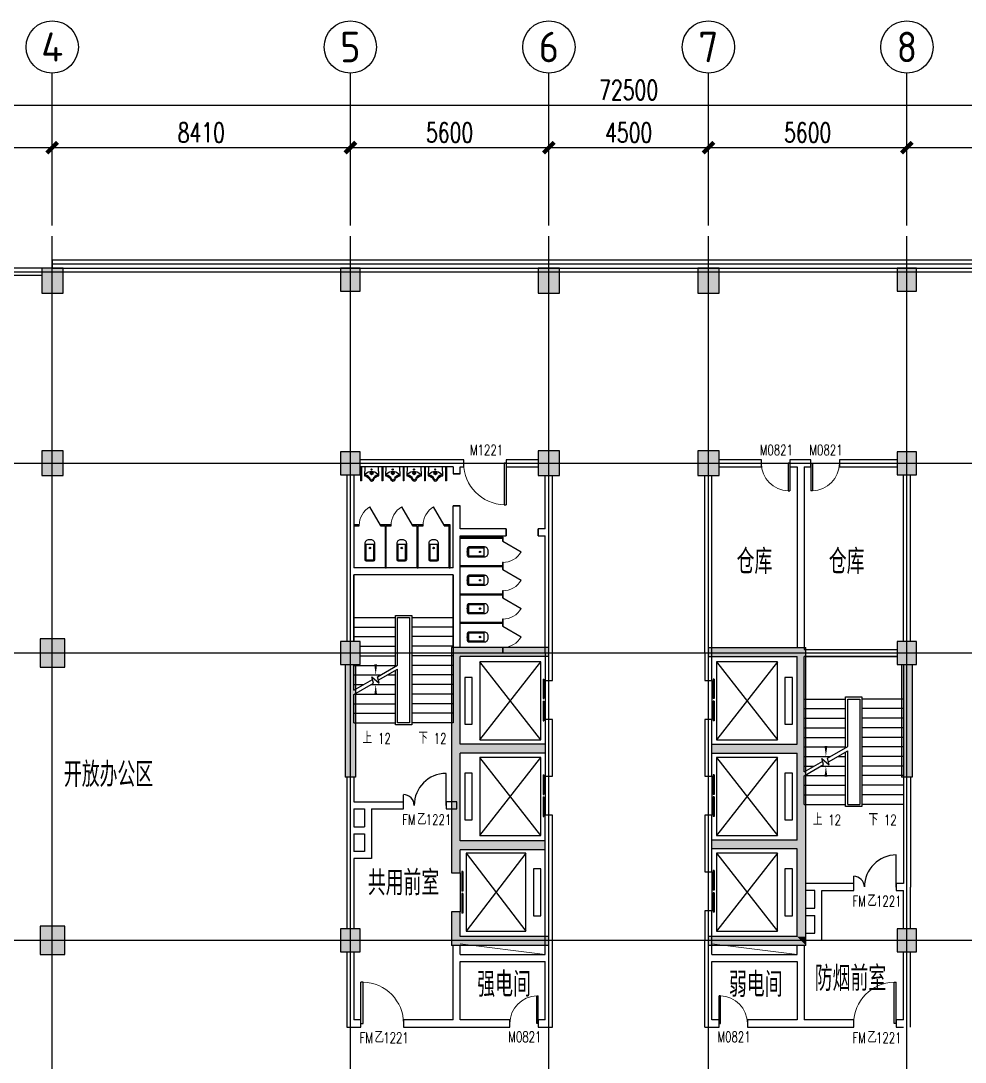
# Model space of a CAD drawing. Extents: x -1 to 1050000, y -900000 to 0.
# Drawn here: x 461795 to 488434, y -304903 to -275537 of the extents above; entities that cross this region are included whole.
import ezdxf
from ezdxf.enums import TextEntityAlignment as Align

# ---------------------------------------------------------------- set-up
doc = ezdxf.new("R2010")
doc.units = 0
doc.header["$LTSCALE"] = 1000
doc.header["$MEASUREMENT"] = 0
doc.linetypes.add('DASH', pattern=[0.35, 0.25, -0.1])
for name, color, linetype in [('AXIS', 3, 'Continuous'), ('AXIS_TEXT', 7, 'Continuous'), ('COLUMN', 9, 'Continuous'), ('CURTWALL', 4, 'Continuous'), ('DIM_SYMB', 3, 'Continuous'), ('DOOR_FIRE', 4, 'Continuous'), ('DOOR_FIRE_TEXT', 7, 'Continuous'), ('EVTR', 2, 'Continuous'), ('LATRINE', 6, 'Continuous'), ('LVTRY', 6, 'Continuous'), ('PUB_HATCH', 8, 'Continuous'), ('PUB_TEXT', 7, 'Continuous'), ('STAIR', 2, 'Continuous'), ('Text', 7, 'Continuous'), ('WALL', 9, 'Continuous'), ('WINDOW', 4, 'Continuous'), ('WINDOW_TEXT', 7, 'Continuous')]:
    doc.layers.add(name, color=color, linetype=linetype)
doc.layers.add('DOTE', color=1, linetype='Continuous', plot=False)
doc.layers.add('hole', color=60, linetype='Continuous', lineweight=9)
doc.styles.add('_TCH_AXIS', font='tssdeng.shx', dxfattribs={"bigfont": 'GBCBIG.shx'})
doc.styles.add('_TCH_DIM', font='SIMPLEX', dxfattribs={"bigfont": 'GBCBIG'})
doc.styles.add('_TCH_DIM_T3', font='SIMPLEX', dxfattribs={"width": 0.705882, "bigfont": 'GBCBIG'})
doc.styles.add('_TCH_WINDOW', font='SIMPLEX', dxfattribs={"bigfont": 'GBCBIG'})
doc.styles.add('COMPLEX', font='COMPLEX')
doc.styles.get("Standard").update_dxf_attribs({"font": 'gbenor.shx', "bigfont": 'gbcbig.shx'})
doc.dimstyles.new('_TCH_ARCH&&100', dxfattribs={"dimtxt": 297.5, "dimasz": 100, "dimexe": 250, "dimexo": 300, "dimgap": 126.25, "dimtad": 1, "dimdec": 0, "dimzin": 0, "dimdsep": 46, "dimtxsty": '_TCH_DIM_T3', "dimblk": 'ARCHTICK', "dimcen": 0.09, "dimclrt": 7, "dimazin": 2, "dimtfac": 1, "dimtdec": 0, "dimtix": 1, "dimtmove": 2, "dimatfit": 3, "dimfxl": 1, "dimtolj": 1, "dimtzin": 0, "dimarcsym": 0})

# ---------------------------------------------------------------- blocks, each defined once
blk = doc.blocks.new('_AXISO')
blk.add_circle((0, 0), 0.5)
at = {"layer": 'AXIS_TEXT', "style": 'COMPLEX', "width": 1.041667}
blk.add_attdef('A', text='', height=0.56, dxfattribs=at).set_placement((-0.25, -0.28), (0.25, -0.28), align=Align.FIT)
blk = doc.blocks.new('_ArchTick')
at = {"color": 0, "linetype": 'ByBlock', "const_width": 0.4}
blk.add_lwpolyline([(-0.5, -0.5), (0.5, 0.5)], dxfattribs=at)
blk = doc.blocks.new('*D389')
at = {"layer": 'AXIS', "color": 0, "lineweight": -2, "transparency": 16777216}
for p, q in [((454291, -281313), (454291, -278863)), ((462680, -281313), (462680, -278863)), ((454291, -279113), (462680, -279113))]:
    blk.add_line(p, q, dxfattribs=at)
at = {"layer": 'Defpoints', "color": 0, "transparency": 16777216}
for p in [(462680, -279113), (454291, -281613), (462680, -281613)]:
    blk.add_point(p, dxfattribs=at)
at = {"layer": 'AXIS', "color": 0, "lineweight": -2, "transparency": 16777216, "xscale": 300, "yscale": 300, "zscale": 300, "rotation": 180}
blk.add_blockref('_ArchTick', (454291, -279113), dxfattribs=at)
at = {"layer": 'AXIS', "color": 0, "lineweight": -2, "transparency": 16777216, "xscale": 300, "yscale": 300, "zscale": 300}
blk.add_blockref('_ArchTick', (462680, -279113), dxfattribs=at)
at = {"layer": 'AXIS', "color": 7, "transparency": 16777216, "insert": (458486, -278688), "char_height": 550, "attachment_point": 5, "style": '_TCH_DIM_T3'}
blk.add_mtext('\\A1;8390', dxfattribs=at)
blk = doc.blocks.new('*D390')
at = {"layer": 'AXIS', "color": 0, "lineweight": -2, "transparency": 16777216}
for p, q in [((462680, -281313), (462680, -278863)), ((471091, -281313), (471091, -278863)), ((462680, -279113), (471091, -279113))]:
    blk.add_line(p, q, dxfattribs=at)
at = {"layer": 'Defpoints', "color": 0, "transparency": 16777216}
for p in [(471091, -279113), (462680, -281613), (471091, -281613)]:
    blk.add_point(p, dxfattribs=at)
at = {"layer": 'AXIS', "color": 0, "lineweight": -2, "transparency": 16777216, "xscale": 300, "yscale": 300, "zscale": 300, "rotation": 180}
blk.add_blockref('_ArchTick', (462680, -279113), dxfattribs=at)
at = {"layer": 'AXIS', "color": 0, "lineweight": -2, "transparency": 16777216, "xscale": 300, "yscale": 300, "zscale": 300}
blk.add_blockref('_ArchTick', (471091, -279113), dxfattribs=at)
at = {"layer": 'AXIS', "color": 7, "transparency": 16777216, "insert": (466886, -278688), "char_height": 550, "attachment_point": 5, "style": '_TCH_DIM_T3'}
blk.add_mtext('\\A1;8410', dxfattribs=at)
blk = doc.blocks.new('*D391')
at = {"layer": 'AXIS', "color": 0, "lineweight": -2, "transparency": 16777216}
for p, q in [((471091, -281313), (471091, -278863)), ((476691, -281313), (476691, -278863)), ((471091, -279113), (476691, -279113))]:
    blk.add_line(p, q, dxfattribs=at)
at = {"layer": 'Defpoints', "color": 0, "transparency": 16777216}
for p in [(476691, -279113), (471091, -281613), (476691, -281613)]:
    blk.add_point(p, dxfattribs=at)
at = {"layer": 'AXIS', "color": 0, "lineweight": -2, "transparency": 16777216, "xscale": 300, "yscale": 300, "zscale": 300, "rotation": 180}
blk.add_blockref('_ArchTick', (471091, -279113), dxfattribs=at)
at = {"layer": 'AXIS', "color": 0, "lineweight": -2, "transparency": 16777216, "xscale": 300, "yscale": 300, "zscale": 300}
blk.add_blockref('_ArchTick', (476691, -279113), dxfattribs=at)
at = {"layer": 'AXIS', "color": 7, "transparency": 16777216, "insert": (473891, -278688), "char_height": 550, "attachment_point": 5, "style": '_TCH_DIM_T3'}
blk.add_mtext('\\A1;5600', dxfattribs=at)
blk = doc.blocks.new('*D392')
at = {"layer": 'AXIS', "color": 0, "lineweight": -2, "transparency": 16777216}
for p, q in [((476691, -281313), (476691, -278863)), ((481191, -281313), (481191, -278863)), ((476691, -279113), (481191, -279113))]:
    blk.add_line(p, q, dxfattribs=at)
at = {"layer": 'Defpoints', "color": 0, "transparency": 16777216}
for p in [(481191, -279113), (476691, -281613), (481191, -281613)]:
    blk.add_point(p, dxfattribs=at)
at = {"layer": 'AXIS', "color": 0, "lineweight": -2, "transparency": 16777216, "xscale": 300, "yscale": 300, "zscale": 300, "rotation": 180}
blk.add_blockref('_ArchTick', (476691, -279113), dxfattribs=at)
at = {"layer": 'AXIS', "color": 0, "lineweight": -2, "transparency": 16777216, "xscale": 300, "yscale": 300, "zscale": 300}
blk.add_blockref('_ArchTick', (481191, -279113), dxfattribs=at)
at = {"layer": 'AXIS', "color": 7, "transparency": 16777216, "insert": (478941, -278688), "char_height": 550, "attachment_point": 5, "style": '_TCH_DIM_T3'}
blk.add_mtext('\\A1;4500', dxfattribs=at)
blk = doc.blocks.new('*D393')
at = {"layer": 'AXIS', "color": 0, "lineweight": -2, "transparency": 16777216}
for p, q in [((481191, -281313), (481191, -278863)), ((486791, -281313), (486791, -278863)), ((481191, -279113), (486791, -279113))]:
    blk.add_line(p, q, dxfattribs=at)
at = {"layer": 'Defpoints', "color": 0, "transparency": 16777216}
for p in [(486791, -279113), (481191, -281613), (486791, -281613)]:
    blk.add_point(p, dxfattribs=at)
at = {"layer": 'AXIS', "color": 0, "lineweight": -2, "transparency": 16777216, "xscale": 300, "yscale": 300, "zscale": 300, "rotation": 180}
blk.add_blockref('_ArchTick', (481191, -279113), dxfattribs=at)
at = {"layer": 'AXIS', "color": 0, "lineweight": -2, "transparency": 16777216, "xscale": 300, "yscale": 300, "zscale": 300}
blk.add_blockref('_ArchTick', (486791, -279113), dxfattribs=at)
at = {"layer": 'AXIS', "color": 7, "transparency": 16777216, "insert": (483991, -278688), "char_height": 550, "attachment_point": 5, "style": '_TCH_DIM_T3'}
blk.add_mtext('\\A1;5600', dxfattribs=at)
blk = doc.blocks.new('*D394')
at = {"layer": 'AXIS', "color": 0, "lineweight": -2, "transparency": 16777216}
for p, q in [((486791, -281313), (486791, -278863)), ((495191, -281313), (495191, -278863)), ((486791, -279113), (495191, -279113))]:
    blk.add_line(p, q, dxfattribs=at)
at = {"layer": 'Defpoints', "color": 0, "transparency": 16777216}
for p in [(495191, -279113), (486791, -281613), (495191, -281613)]:
    blk.add_point(p, dxfattribs=at)
at = {"layer": 'AXIS', "color": 0, "lineweight": -2, "transparency": 16777216, "xscale": 300, "yscale": 300, "zscale": 300, "rotation": 180}
blk.add_blockref('_ArchTick', (486791, -279113), dxfattribs=at)
at = {"layer": 'AXIS', "color": 0, "lineweight": -2, "transparency": 16777216, "xscale": 300, "yscale": 300, "zscale": 300}
blk.add_blockref('_ArchTick', (495191, -279113), dxfattribs=at)
at = {"layer": 'AXIS', "color": 7, "transparency": 16777216, "insert": (490991, -278688), "char_height": 550, "attachment_point": 5, "style": '_TCH_DIM_T3'}
blk.add_mtext('\\A1;8400', dxfattribs=at)
blk = doc.blocks.new('*D398')
at = {"layer": 'AXIS', "color": 0, "lineweight": -2, "transparency": 16777216}
for p, q in [((442691, -280913), (442691, -277663)), ((515191, -280913), (515191, -277663)), ((442691, -277913), (515191, -277913))]:
    blk.add_line(p, q, dxfattribs=at)
at = {"layer": 'Defpoints', "color": 0, "transparency": 16777216}
for p in [(515191, -277913), (442691, -281213), (515191, -281213)]:
    blk.add_point(p, dxfattribs=at)
at = {"layer": 'AXIS', "color": 0, "lineweight": -2, "transparency": 16777216, "xscale": 300, "yscale": 300, "zscale": 300, "rotation": 180}
blk.add_blockref('_ArchTick', (442691, -277913), dxfattribs=at)
at = {"layer": 'AXIS', "color": 0, "lineweight": -2, "transparency": 16777216, "xscale": 300, "yscale": 300, "zscale": 300}
blk.add_blockref('_ArchTick', (515191, -277913), dxfattribs=at)
at = {"layer": 'AXIS', "color": 7, "transparency": 16777216, "insert": (478941, -277488), "char_height": 550, "attachment_point": 5, "style": '_TCH_DIM_T3'}
blk.add_mtext('\\A1;72500', dxfattribs=at)
blk = doc.blocks.new('$DorLib2D$00000001')
for p, q in [((0.45, 0.975), (0.5, 0.975)), ((0.45, 0), (0.45, 0.975)), ((0.5, 0), (0.5, 0.975)), ((0.5, 0), (0.45, 0))]:
    blk.add_line(p, q)
at = {"lineweight": 13}
blk.add_arc((0.475, 0), 0.975, 91.4693, 180, dxfattribs=at)
blk = doc.blocks.new('_FZH')
blk.add_lwpolyline([(-0.5, -0.5), (0.5, -0.5), (0.5, 0.5), (-0.5, 0.5)], close=True)
at = {"layer": 'PUB_HATCH'}
blk.add_solid([(-0.5, -0.5), (0.5, -0.5), (-0.5, 0.5), (0.5, 0.5)], dxfattribs=at)
blk = doc.blocks.new('$lvtry$00000225')
at = {"color": 0}
blk.add_line((-181, -234), (-181, -234), dxfattribs=at)
blk.add_lwpolyline([(53, -374, -0.307493), (205, -257), (195, 0), (-195, 0), (-205, -256, -0.265776), (-54, -366, 0.591279)], format="xyb", close=True, dxfattribs=at)
for centre, radius in [((-1, -182), 40.3), ((-6, -75), 15.8)]:
    blk.add_circle(centre, radius, dxfattribs=at)
for centre, radius, start, end in [((-161, -223), 22.7, 134.5857, 206.4573), ((-200, -412), 179, 22.2984, 83.8043), ((-5, -382), 245, 45.4143, 134.5857), ((199, -407), 174, 100.5676, 157.7034), ((153, -222), 20.3, 314.5857, 45.4143), ((1, -326), 39.6, 206.4354, 337.7034)]:
    blk.add_arc(centre, radius, start, end, dxfattribs=at)
for p in [(-6, -75), (-1, -182)]:
    blk.add_point(p, dxfattribs=at)
blk = doc.blocks.new('$lvtry$00000201')
at = {"color": 0}
for p, q in [((100, -30, 0), (-100, -30, 0)), ((110, -470, 0), (110, -40, 0)), ((140, -470, 0), (-140, -470, 0))]:
    blk.add_line(p, q, dxfattribs=at)
at = {"color": 0, "elevation": 0}
blk.add_lwpolyline([(140, -40, 0.414214), (100, 0), (-100, 0, 0.414214), (-140, -40), (-140, -480, 0.414214), (-30, -590), (30, -590, 0.414214), (140, -480)], format="xyb", close=True, dxfattribs=at)
blk.add_lwpolyline([(-110, -40), (-110, -470)], dxfattribs=at)
at = {"color": 0}
blk.add_circle((0, -359, 0), 20, dxfattribs=at)
for centre, start, end in [((-100, -40, 0), 90, 180), ((100, -40, 0), 0, 90)]:
    blk.add_arc(centre, 10, start, end, dxfattribs=at)
for p in [(0, 0, 0), (0, -359, 0)]:
    blk.add_point(p, dxfattribs=at)
blk = doc.blocks.new('$TCHSYS$APDOOR2D')
blk.add_line((0.5, 0), (0, 0.866))
at = {"lineweight": 13}
blk.add_arc((0.5, 0), 1, 120, 180, dxfattribs=at)
blk = doc.blocks.new('$lvtry$00000202')
at = {"color": 0}
for p, q in [((-110, -40, 0), (-110, -470, 0)), ((100, -30, 0), (-100, -30, 0)), ((110, -470, 0), (110, -40, 0)), ((140, -470, 0), (-140, -470, 0))]:
    blk.add_line(p, q, dxfattribs=at)
at = {"color": 0, "elevation": 0}
blk.add_lwpolyline([(140, -40, 0.414214), (100, 0), (-100, 0, 0.414214), (-140, -40), (-140, -480, 0.414214), (-30, -590), (30, -590, 0.414214), (140, -480)], format="xyb", close=True, dxfattribs=at)
at = {"color": 0}
blk.add_circle((0, -359, 0), 20, dxfattribs=at)
for centre, start, end in [((-100, -40, 0), 90, 180), ((100, -40, 0), 0, 90)]:
    blk.add_arc(centre, 10, start, end, dxfattribs=at)
for p in [(0, 0, 0), (0, -359, 0)]:
    blk.add_point(p, dxfattribs=at)
blk = doc.blocks.new('$DORLIB2D$00000127')
at = {"color": 0}
for points in [[(-0.533, 0.795), (-0.533, 0.69)], [(-0.033, 0.795), (-0.533, 0.795)], [(-0.033, 0.69), (-0.533, 0.69)], [(-0.033, 0.795), (-0.033, 0.69)], [(0.533, 0.795), (0.033, 0.795)], [(0.033, 0.795), (0.033, 0.69)], [(0.533, 0.69), (0.033, 0.69)], [(0.533, 0.795), (0.533, 0.69)], [(0.5, 0.5), (-0.5, 0.5)]]:
    blk.add_lwpolyline(points, dxfattribs=at)
blk = doc.blocks.new('$DorLib2D$00000224')
at = {"color": 0}
for p, q in [((0.5, -0.001), (0.5, 0.753)), ((-0.5, 0), (-0.5, 0.253))]:
    blk.add_line(p, q, dxfattribs=at)
for centre, radius, start, end in [((0.505, -0.002), 0.755, 90.3505, 179.7238), ((-0.501, 0.003), 0.251, 359.7899, 89.8193)]:
    blk.add_arc(centre, radius, start, end, dxfattribs=at)

msp = doc.modelspace()

# ---------------------------------------------------------------- hatches: boundary and pattern name
at = {"layer": 'PUB_HATCH'}
for points in [[(474107.26, -296063.25), (474190.6, -295938.25), (474190.6, -293463.25), (473940.6, -293213.25), (473940.6, -296063.25)], [(476690.6, -293463.25), (476690.6, -293213.25), (473940.6, -293213.25), (474190.6, -293463.25)], [(481190.6, -293213.25), (481190.6, -293463.25), (483690.6, -293463.25), (483940.6, -293213.25)], [(483773.93, -296063.25), (483940.6, -296063.25), (483940.6, -293213.25), (483690.6, -293463.25), (483690.6, -295938.25)], [(471240.6, -293688.25), (470940.6, -293688.25), (470940.6, -296863.25), (471240.6, -296863.25)], [(486940.6, -293688.25), (486640.6, -293688.25), (486640.6, -296863.25), (486940.6, -296863.25)], [(476590.6, -296188.25), (476590.6, -295938.25), (474190.6, -295938.25), (474107.26, -296063.25), (474190.6, -296188.25)], [(481290.6, -295938.25), (481290.6, -296188.25), (483690.6, -296188.25), (483773.93, -296063.25), (483690.6, -295938.25)], [(474107.26, -298782.21), (474190.6, -298665.54), (474190.6, -296188.25), (474107.26, -296063.25), (473940.6, -296063.25), (473940.6, -298765.54)], [(483773.93, -298763.25), (483940.6, -298763.25), (483940.6, -296063.25), (483773.93, -296063.25), (483690.6, -296188.25), (483690.6, -298638.25)], [(483773.93, -298763.25), (483690.6, -298638.25), (481290.6, -298638.25), (481290.6, -298888.25), (483690.6, -298888.25)], [(473940.6, -298765.54), (473940.6, -299563.25), (474190.6, -299563.25), (474190.6, -298915.54), (474107.26, -298782.21)], [(476590.6, -298915.54), (476590.6, -298665.54), (474190.6, -298665.54), (474107.26, -298782.21), (474190.6, -298915.54)], [(483690.6, -299963.25), (483940.6, -299963.25), (483940.6, -298763.25), (483773.93, -298763.25), (483690.6, -298888.25)], [(483690.6, -300663.25), (483940.6, -300663.25), (483940.6, -299963.25), (483690.6, -299963.25)], [(474190.6, -301363.25), (474190.6, -300663.25), (473940.6, -300663.25), (473940.6, -301613.25)], [(483690.6, -301363.25), (483940.6, -301363.25), (483940.6, -300663.25), (483690.6, -300663.25)], [(476690.6, -301613.25), (476690.6, -301363.25), (474190.6, -301363.25), (473940.6, -301613.25)], [(483690.6, -301363.25), (481190.6, -301363.25), (481190.6, -301613.25), (483940.6, -301613.25)], [(483940.6, -301613.25), (483940.6, -301363.25), (483690.6, -301363.25)]]:
    msp.add_hatch(color=256, dxfattribs=at).paths.add_polyline_path(points)

# ---------------------------------------------------------------- linework, layer by layer
at = {"layer": 'AXIS'}
for p, q in [((462680.48, -281013.25), (462680.48, -277013.25)), ((471090.6, -281013.25), (471090.6, -277013.25)), ((476690.6, -281013.25), (476690.6, -277013.25)), ((481190.6, -281013.25), (481190.6, -277013.25)), ((486790.6, -281013.25), (486790.6, -277013.25))]:
    msp.add_line(p, q, dxfattribs=at)
at = {"layer": 'CURTWALL'}
for p, q in [((462680.48, -282273.25), (495190.6, -282273.25)), ((462680.48, -282273.25), (462680.48, -282513.25)), ((462680.48, -282393.25), (495190.6, -282393.25)), ((462680.48, -282513.25), (495190.6, -282513.25))]:
    msp.add_line(p, q, dxfattribs=at)
at = {"layer": 'DIM_SYMB'}
for points in [[(473375.6, -295468.25, 0, 0, 0), (473375.6, -291763.25, 0, 0, 0), (471805.6, -291763.25, 0, 0, 0), (471805.6, -293983.25, 0, 80, 0), (471805.6, -293683.25, 0, 0, 0)], [(471805.6, -295468.25, 0, 0, 0), (471805.6, -294253.25, 0, 80, 0), (471805.6, -294553.25, 0, 0, 0)], [(486075.6, -297768.25, 0, 0, 0), (486075.6, -294063.25, 0, 0, 0), (484505.6, -294063.25, 0, 0, 0), (484505.6, -296283.25, 0, 80, 0), (484505.6, -295983.25, 0, 0, 0)], [(484505.6, -297768.25, 0, 0, 0), (484505.6, -296553.25, 0, 80, 0), (484505.6, -296853.25, 0, 0, 0)]]:
    msp.add_lwpolyline(points, format="xyseb", dxfattribs=at)
at = {"layer": 'DOTE'}
for p, q in [((462680.48, -324913.25), (462680.48, -281613.25)), ((471090.6, -324913.25), (471090.6, -281613.25)), ((476690.6, -324913.25), (476690.6, -281613.25)), ((481190.6, -324913.25), (481190.6, -281613.25)), ((486790.6, -324913.25), (486790.6, -281613.25)), ((441690.6, -282613.25), (516190.6, -282613.25)), ((441690.6, -288013.25), (516190.6, -288013.25)), ((441690.6, -293363.25), (516190.6, -293363.25)), ((441690.6, -301463.25), (516190.6, -301463.25))]:
    msp.add_line(p, q, dxfattribs=at)
at = {"layer": 'EVTR'}
for p, q in [((476465.6, -293613.25), (474745.6, -293613.25)), ((474745.6, -293613.25), (474745.6, -295813.25)), ((474745.6, -295813.25), (476465.6, -293613.25)), ((476465.6, -295813.25), (474745.6, -293613.25)), ((476465.6, -295813.25), (476465.6, -293613.25)), ((483135.6, -293613.25), (481415.6, -293613.25)), ((481415.6, -293613.25), (481415.6, -295813.25)), ((483135.6, -293613.25), (481415.6, -295813.25)), ((481415.6, -293613.25), (483135.6, -295813.25)), ((483135.6, -295813.25), (483135.6, -293613.25)), ((474530.6, -294053.25), (474315.6, -294053.25)), ((474315.6, -294053.25), (474315.6, -295373.25)), ((474530.6, -295373.25), (474530.6, -294053.25)), ((483565.6, -294053.25), (483350.6, -294053.25)), ((483350.6, -294053.25), (483350.6, -295373.25)), ((483565.6, -295373.25), (483565.6, -294053.25)), ((474315.6, -295373.25), (474530.6, -295373.25)), ((483350.6, -295373.25), (483565.6, -295373.25)), ((474745.6, -295813.25), (476465.6, -295813.25)), ((481415.6, -295813.25), (483135.6, -295813.25)), ((476465.6, -296313.25), (474745.6, -296313.25)), ((474745.6, -296313.25), (474745.6, -298513.25)), ((474745.6, -298513.25), (476465.6, -296313.25)), ((476465.6, -298513.25), (474745.6, -296313.25)), ((476465.6, -298513.25), (476465.6, -296313.25)), ((483135.6, -296313.25), (481415.6, -296313.25)), ((481415.6, -296313.25), (481415.6, -298513.25)), ((483135.6, -296313.25), (481415.6, -298513.25)), ((481415.6, -296313.25), (483135.6, -298513.25)), ((483135.6, -298513.25), (483135.6, -296313.25)), ((474530.6, -296753.25), (474315.6, -296753.25)), ((474315.6, -296753.25), (474315.6, -298073.25)), ((474530.6, -298073.25), (474530.6, -296753.25)), ((483565.6, -296753.25), (483350.6, -296753.25)), ((483350.6, -296753.25), (483350.6, -298073.25)), ((483565.6, -298073.25), (483565.6, -296753.25)), ((474315.6, -298073.25), (474530.6, -298073.25)), ((483350.6, -298073.25), (483565.6, -298073.25)), ((474745.6, -298513.25), (476465.6, -298513.25)), ((481415.6, -298513.25), (483135.6, -298513.25)), ((476044.88, -299013.25), (474361.99, -299013.25)), ((474361.99, -299013.25), (474361.99, -301213.25)), ((476044.88, -299013.25), (474361.99, -301213.25)), ((474361.99, -299013.25), (476044.88, -301213.25)), ((476044.88, -301213.25), (476044.88, -299013.25)), ((483135.6, -299013.25), (481415.6, -299013.25)), ((481415.6, -299013.25), (481415.6, -301213.25)), ((483135.6, -299013.25), (481415.6, -301213.25)), ((481415.6, -299013.25), (483135.6, -301213.25)), ((483135.6, -301213.25), (483135.6, -299013.25)), ((476465.6, -299453.25), (476255.24, -299453.25)), ((476255.24, -299453.25), (476255.24, -300773.25)), ((476465.6, -300773.25), (476465.6, -299453.25)), ((483565.6, -299453.25), (483350.6, -299453.25)), ((483350.6, -299453.25), (483350.6, -300773.25)), ((483565.6, -300773.25), (483565.6, -299453.25)), ((476255.24, -300773.25), (476465.6, -300773.25)), ((483350.6, -300773.25), (483565.6, -300773.25)), ((474361.99, -301213.25), (476044.88, -301213.25)), ((481415.6, -301213.25), (483135.6, -301213.25))]:
    msp.add_line(p, q, dxfattribs=at)
at = {"layer": 'hole'}
for p, q in [((474190.6, -301563.25), (476590.6, -301863.25)), ((481290.6, -301563.25), (483690.6, -301863.25))]:
    msp.add_line(p, q, dxfattribs=at)
at = {"layer": 'LATRINE'}
for p, q in [((471378.1, -288113.25), (471378.1, -288513.25)), ((471403.1, -288113.25), (471378.1, -288113.25)), ((471403.1, -288113.25), (471403.1, -288513.25)), ((471978.1, -288113.25), (471978.1, -288513.25)), ((472003.1, -288113.25), (471978.1, -288113.25)), ((472003.1, -288113.25), (472003.1, -288513.25)), ((472578.1, -288113.25), (472578.1, -288513.25)), ((472603.1, -288113.25), (472578.1, -288113.25)), ((472603.1, -288113.25), (472603.1, -288513.25)), ((473178.1, -288113.25), (473178.1, -288513.25)), ((473203.1, -288113.25), (473178.1, -288113.25)), ((473203.1, -288113.25), (473203.1, -288513.25)), ((473778.1, -288113.25), (473778.1, -288513.25)), ((473803.1, -288113.25), (473778.1, -288113.25)), ((473803.1, -288113.25), (473803.1, -288513.25)), ((471403.1, -288513.25), (471378.1, -288513.25)), ((472003.1, -288513.25), (471978.1, -288513.25)), ((472603.1, -288513.25), (472578.1, -288513.25)), ((473203.1, -288513.25), (473178.1, -288513.25)), ((473803.1, -288513.25), (473778.1, -288513.25)), ((471340.6, -289750.75), (471190.6, -289750.75)), ((471190.6, -289750.75), (471190.6, -289775.75)), ((471190.6, -289775.75), (471340.6, -289775.75)), ((471340.6, -289775.75), (471340.6, -289750.75)), ((472240.6, -289750.75), (471940.6, -289750.75)), ((471940.6, -289750.75), (471940.6, -289775.75)), ((471940.6, -289775.75), (472078.1, -289775.75)), ((472078.1, -290963.25), (472078.1, -289775.75)), ((472103.1, -290963.25), (472103.1, -289775.75)), ((472103.1, -289775.75), (472240.6, -289775.75)), ((472240.6, -289775.75), (472240.6, -289750.75)), ((472990.6, -289750.75), (472840.6, -289750.75)), ((472840.6, -289750.75), (472840.6, -289775.75)), ((472840.6, -289775.75), (472978.1, -289775.75)), ((472978.1, -290963.25), (472978.1, -289775.75)), ((473140.6, -289750.75), (472990.6, -289750.75)), ((473003.1, -290963.25), (473003.1, -289775.75)), ((473003.1, -289775.75), (473140.6, -289775.75)), ((473140.6, -289775.75), (473140.6, -289750.75)), ((473903.1, -289750.75), (473740.6, -289750.75)), ((473740.6, -289750.75), (473740.6, -289775.75)), ((473740.6, -289775.75), (473878.1, -289775.75)), ((473878.1, -290963.25), (473878.1, -289775.75)), ((473903.1, -290963.25), (473903.1, -289750.75)), ((474190.6, -290097.37), (475403.1, -290097.37)), ((474190.6, -290097.37), (474190.6, -290122.37)), ((474190.6, -290122.37), (475378.1, -290122.37)), ((475378.1, -290122.37), (475378.1, -290209.82)), ((475403.1, -290209.82), (475403.1, -290097.37)), ((475378.1, -290209.82), (475403.1, -290209.82)), ((472078.1, -290963.25), (472103.1, -290963.25)), ((472978.1, -290963.25), (473003.1, -290963.25)), ((473878.1, -290963.25), (473903.1, -290963.25)), ((474190.6, -290897.27), (475378.1, -290897.27)), ((474190.6, -290897.27), (474190.6, -290922.27)), ((474190.6, -290922.27), (475378.1, -290922.27)), ((475403.1, -290809.82), (475378.1, -290809.82)), ((475378.1, -290809.82), (475378.1, -290897.27)), ((475378.1, -290922.27), (475378.1, -291009.7)), ((475378.1, -291009.7), (475403.1, -291009.7)), ((475403.1, -291009.7), (475403.1, -290809.82)), ((474190.6, -291697.13), (475378.1, -291697.13)), ((474190.6, -291697.13), (474190.6, -291722.13)), ((474190.6, -291722.13), (475378.1, -291722.13)), ((475403.1, -291609.7), (475378.1, -291609.7)), ((475378.1, -291609.7), (475378.1, -291697.13)), ((475378.1, -291722.13), (475378.1, -291809.56)), ((475378.1, -291809.56), (475403.1, -291809.56)), ((475403.1, -291809.56), (475403.1, -291609.7)), ((475403.1, -292409.56), (475378.1, -292409.56)), ((475378.1, -292409.56), (475378.1, -292496.99)), ((475403.1, -292609.44), (475403.1, -292409.56)), ((474190.6, -292496.99), (475378.1, -292496.99)), ((474190.6, -292496.99), (474190.6, -292521.99)), ((474190.6, -292521.99), (475378.1, -292521.99)), ((475378.1, -292521.99), (475378.1, -292609.44)), ((475378.1, -292609.44), (475403.1, -292609.44)), ((475403.1, -293209.44), (475378.1, -293209.44)), ((475378.1, -293209.44), (475378.1, -293363.25)), ((475378.1, -293363.25), (475403.1, -293363.25)), ((475403.1, -293363.25), (475403.1, -293209.44))]:
    msp.add_line(p, q, dxfattribs=at)
at = {"layer": 'STAIR'}
for p, q in [((471190.6, -293038.25), (471190.6, -291163.25)), ((473990.6, -291163.25), (471190.6, -291163.25)), ((473990.6, -291163.25), (473990.6, -295333.25)), ((471190.6, -292363.25), (472360.6, -292363.25)), ((472360.6, -293740.09), (472360.6, -292303.25)), ((472360.6, -292303.25), (472820.6, -292303.25)), ((472420.6, -293705.45), (472420.6, -292363.25)), ((472420.6, -292363.25), (472760.6, -292363.25)), ((472760.6, -292363.25), (472760.6, -295333.25)), ((472820.6, -292303.25), (472820.6, -295393.25)), ((472820.6, -292363.25), (473990.6, -292363.25)), ((471190.6, -292633.25), (472360.6, -292633.25)), ((473990.6, -292633.25), (472820.6, -292633.25)), ((471190.6, -292903.25), (472360.6, -292903.25)), ((473990.6, -292903.25), (472820.6, -292903.25)), ((471365.6, -293173.25), (472360.6, -293173.25)), ((473990.6, -293173.25), (472820.6, -293173.25)), ((471365.6, -293443.25), (472360.6, -293443.25)), ((473990.6, -293443.25), (472820.6, -293443.25)), ((483890.6, -296715.59), (483890.6, -293463.25)), ((486515.6, -293463.25), (483890.6, -293463.25)), ((471190.6, -294415.59), (471190.6, -293688.25)), ((471190.6, -293713.25), (472360.6, -293713.25)), ((471852.72, -294033.31), (472420.6, -293705.45)), ((471879.51, -294133.31), (472420.6, -293820.92)), ((472360.6, -295393.25), (472360.6, -293855.56)), ((472420.6, -295333.25), (472420.6, -293820.92)), ((473990.6, -293713.25), (472820.6, -293713.25)), ((486690.6, -293688.25), (486690.6, -297633.25)), ((471190.6, -293983.25), (471939.42, -293983.25)), ((471190.6, -294415.59), (471714.4, -294113.17)), ((471190.6, -294531.06), (471741.19, -294213.17)), ((471741.19, -294213.17), (471695.01, -294040.82)), ((471695.01, -294040.82), (471901.06, -294213.71)), ((471901.06, -294213.71), (471852.72, -294033.31)), ((472139.42, -293983.25), (472360.6, -293983.25)), ((473990.6, -293983.25), (472820.6, -293983.25)), ((471190.6, -294253.25), (471471.77, -294253.25)), ((471190.6, -295333.25), (471190.6, -294531.06)), ((471204.12, -294523.25), (472360.6, -294523.25)), ((471671.77, -294253.25), (472360.6, -294253.25)), ((473990.6, -294253.25), (472820.6, -294253.25)), ((473990.6, -294523.25), (472820.6, -294523.25)), ((471190.6, -294793.25), (472360.6, -294793.25)), ((473990.6, -294793.25), (472820.6, -294793.25)), ((483890.6, -294663.25), (485060.6, -294663.25)), ((485060.6, -296040.09), (485060.6, -294603.25)), ((485060.6, -294603.25), (485520.6, -294603.25)), ((485120.6, -296005.45), (485120.6, -294663.25)), ((485120.6, -294663.25), (485460.6, -294663.25)), ((485460.6, -294663.25), (485460.6, -297633.25)), ((485520.6, -294603.25), (485520.6, -297693.25)), ((486690.6, -294663.25), (485520.6, -294663.25)), ((471190.6, -295063.25), (472360.6, -295063.25)), ((473990.6, -295063.25), (472820.6, -295063.25)), ((483890.6, -294933.25), (485060.6, -294933.25)), ((486690.6, -294933.25), (485520.6, -294933.25)), ((471190.6, -295333.25), (472360.6, -295333.25)), ((472820.6, -295393.25), (472360.6, -295393.25)), ((472760.6, -295333.25), (472420.6, -295333.25)), ((473990.6, -295333.25), (472820.6, -295333.25)), ((483890.6, -295203.25), (485060.6, -295203.25)), ((486690.6, -295203.25), (485520.6, -295203.25)), ((483890.6, -295473.25), (485060.6, -295473.25)), ((486690.6, -295473.25), (485520.6, -295473.25)), ((483890.6, -295743.25), (485060.6, -295743.25)), ((484552.72, -296333.31), (485120.6, -296005.45)), ((486690.6, -295743.25), (485520.6, -295743.25)), ((483890.6, -296013.25), (485060.6, -296013.25)), ((483890.6, -296283.25), (484639.42, -296283.25)), ((484579.51, -296433.31), (485120.6, -296120.92)), ((484839.42, -296283.25), (485060.6, -296283.25)), ((485060.6, -297693.25), (485060.6, -296155.56)), ((485120.6, -297633.25), (485120.6, -296120.92)), ((486690.6, -296013.25), (485520.6, -296013.25)), ((486690.6, -296283.25), (485520.6, -296283.25)), ((483890.6, -296715.59), (484414.4, -296413.17)), ((483890.6, -296831.06), (484441.19, -296513.17)), ((483890.6, -296553.25), (484171.77, -296553.25)), ((484371.77, -296553.25), (485060.6, -296553.25)), ((484441.19, -296513.17), (484395.01, -296340.82)), ((484395.01, -296340.82), (484601.06, -296513.71)), ((484601.06, -296513.71), (484552.72, -296333.31)), ((486690.6, -296553.25), (485520.6, -296553.25)), ((483890.6, -297633.25), (483890.6, -296831.06)), ((483904.12, -296823.25), (485060.6, -296823.25)), ((486690.6, -296823.25), (485520.6, -296823.25)), ((483890.6, -297093.25), (485060.6, -297093.25)), ((486690.6, -297093.25), (485520.6, -297093.25)), ((483890.6, -297363.25), (485060.6, -297363.25)), ((486690.6, -297363.25), (485520.6, -297363.25)), ((483890.6, -297633.25), (485060.6, -297633.25)), ((485520.6, -297693.25), (485060.6, -297693.25)), ((485120.6, -297633.25), (485460.6, -297633.25)), ((486690.6, -297633.25), (485520.6, -297633.25))]:
    msp.add_line(p, q, dxfattribs=at)
at = {"layer": 'WALL'}
for p, q in [((462390.6, -282513.25), (461390.6, -282513.25)), ((461390.6, -282713.25), (462390.6, -282713.25)), ((474290.6, -287913.25), (471365.6, -287913.25)), ((474290.6, -288113.25), (474290.6, -287913.25)), ((476390.6, -287913.25), (475490.6, -287913.25)), ((475490.6, -287913.25), (475490.6, -288113.25)), ((482684.57, -287913.25), (481490.6, -287913.25)), ((482684.57, -288113.25), (482684.57, -287913.25)), ((484084.57, -287913.25), (483484.57, -287913.25)), ((483484.57, -287913.25), (483484.57, -288113.25)), ((484084.57, -288113.25), (484084.57, -287913.25)), ((486515.6, -287913.25), (484884.57, -287913.25)), ((484884.57, -287913.25), (484884.57, -288113.25)), ((470990.6, -288338.25), (470990.6, -293038.25)), ((471190.6, -288338.25), (471190.6, -290963.25)), ((473990.6, -288113.25), (471365.6, -288113.25)), ((473990.6, -288113.25), (473990.6, -288313.25)), ((473990.6, -288313.25), (474190.6, -288313.25)), ((474190.6, -288113.25), (474290.6, -288113.25)), ((474190.6, -288313.25), (474190.6, -288113.25)), ((475490.6, -288113.25), (476390.6, -288113.25)), ((476590.6, -289863.25), (476590.6, -288363.25)), ((476790.6, -293363.25), (476790.6, -288363.25)), ((481090.6, -293363.25), (481090.6, -288363.25)), ((481290.6, -293363.25), (481290.6, -288363.25)), ((481490.6, -288113.25), (482684.57, -288113.25)), ((483484.57, -288113.25), (483690.6, -288113.25)), ((483690.6, -288113.25), (483690.6, -293213.25)), ((483890.6, -288113.25), (484084.57, -288113.25)), ((483890.6, -288113.25), (483890.6, -293263.25)), ((484884.57, -288113.25), (486515.6, -288113.25)), ((486690.6, -293038.25), (486690.6, -288338.25)), ((486890.6, -293038.25), (486890.6, -288338.25)), ((473990.6, -290963.25), (473990.6, -289213.25)), ((474190.6, -289213.25), (473990.6, -289213.25)), ((474190.6, -289863.25), (474190.6, -289213.25)), ((475490.6, -289863.25), (474190.6, -289863.25)), ((474190.6, -293213.25), (474190.6, -290063.25)), ((474190.6, -290063.25), (475490.6, -290063.25)), ((475490.6, -290063.25), (475490.6, -289863.25)), ((476590.6, -289863.25), (476390.6, -289863.25)), ((476390.6, -289863.25), (476390.6, -290063.25)), ((476390.6, -290063.25), (476590.6, -290063.25)), ((476590.6, -293363.25), (476590.6, -290063.25)), ((473990.6, -290963.25), (471190.6, -290963.25)), ((473990.6, -291163.25), (471190.6, -291163.25)), ((471190.6, -291163.25), (471190.6, -293038.25)), ((473990.6, -293213.25), (473990.6, -291163.25)), ((476690.6, -293213.25), (473940.6, -293213.25)), ((473940.6, -293213.25), (473940.6, -299563.25)), ((476590.6, -293363.25), (476590.6, -294137.49)), ((476790.6, -294137.49), (476790.6, -293363.25)), ((481090.6, -293363.25), (481090.6, -294137.49)), ((481190.6, -293213.25), (483940.6, -293213.25)), ((481290.6, -294137.49), (481290.6, -293363.25)), ((483890.6, -293263.25), (486515.6, -293263.25)), ((483940.6, -296063.25), (483940.6, -293213.25)), ((474190.6, -295938.25), (474190.6, -293463.25)), ((476690.6, -293463.25), (474190.6, -293463.25)), ((481190.6, -293463.25), (483690.6, -293463.25)), ((483690.6, -295938.25), (483690.6, -293463.25)), ((483940.6, -293463.25), (486515.6, -293463.25)), ((470940.6, -293688.25), (470940.6, -296863.25)), ((471240.6, -293688.25), (471240.6, -296863.25)), ((486640.6, -293688.25), (486640.6, -296863.25)), ((486940.6, -293688.25), (486940.6, -296863.25)), ((476590.6, -294137.49), (476790.6, -294137.49)), ((481090.6, -294137.49), (481290.6, -294137.49)), ((476790.6, -295237.49), (476590.6, -295237.49)), ((476590.6, -295237.49), (476590.6, -296837.49)), ((476790.6, -296837.49), (476790.6, -295237.49)), ((481090.6, -295237.49), (481090.6, -296837.49)), ((481290.6, -295237.49), (481090.6, -295237.49)), ((481290.6, -296837.49), (481290.6, -295237.49)), ((476590.6, -295938.25), (474190.6, -295938.25)), ((481290.6, -295938.25), (483690.6, -295938.25)), ((476590.6, -296188.25), (474190.6, -296188.25)), ((474190.6, -298665.54), (474190.6, -296188.25)), ((481290.6, -296188.25), (483690.6, -296188.25)), ((483690.6, -298638.25), (483690.6, -296188.25)), ((483940.6, -301363.25), (483940.6, -296063.25)), ((471240.6, -296863.25), (470940.6, -296863.25)), ((470990.6, -296863.25), (470990.6, -297663.25)), ((471190.6, -296863.25), (471190.6, -297563.25)), ((476590.6, -296837.49), (476790.6, -296837.49)), ((481090.6, -296837.49), (481290.6, -296837.49)), ((486940.6, -296863.25), (486640.6, -296863.25)), ((486690.6, -296863.25), (486690.6, -299863.25)), ((486890.6, -296863.25), (486890.6, -299963.25)), ((470990.6, -297663.25), (470990.6, -301138.25)), ((471190.6, -297563.25), (472590.6, -297563.25)), ((471190.6, -297763.25), (471490.6, -297763.25)), ((471190.6, -297763.25), (471190.6, -298263.25)), ((471490.6, -297763.25), (471490.6, -298263.25)), ((471690.6, -297763.25), (472590.6, -297763.25)), ((471690.6, -297763.25), (471690.6, -299163.25)), ((472590.6, -297763.25), (472590.6, -297563.25)), ((474090.6, -297563.25), (473790.6, -297563.25)), ((473790.6, -297563.25), (473790.6, -297763.25)), ((473790.6, -297763.25), (474090.6, -297763.25)), ((474090.6, -297763.25), (474090.6, -297563.25)), ((476590.6, -301463.25), (476590.6, -297937.49)), ((476790.6, -297937.49), (476590.6, -297937.49)), ((476790.6, -301463.25), (476790.6, -297937.49)), ((481090.6, -297937.49), (481090.6, -299537.49)), ((481290.6, -297937.49), (481090.6, -297937.49)), ((481290.6, -299537.49), (481290.6, -297937.49)), ((471190.6, -298263.25), (471490.6, -298263.25)), ((471190.6, -298463.25), (471190.6, -298963.25)), ((471190.6, -298463.25), (471490.6, -298463.25)), ((471490.6, -298463.25), (471490.6, -298963.25)), ((483690.6, -298638.25), (481290.6, -298638.25)), ((476590.6, -298665.54), (474190.6, -298665.54)), ((474190.6, -299563.25), (474190.6, -298915.54)), ((476590.6, -298915.54), (474190.6, -298915.54)), ((483690.6, -298888.25), (481290.6, -298888.25)), ((483690.6, -301363.25), (483690.6, -298888.25)), ((471490.6, -298963.25), (471190.6, -298963.25)), ((471190.6, -299163.25), (471190.6, -301138.25)), ((471690.6, -299163.25), (471190.6, -299163.25)), ((473940.6, -299563.25), (474190.6, -299563.25)), ((481090.6, -299537.49), (481290.6, -299537.49)), ((485290.6, -299863.25), (483940.6, -299863.25)), ((484190.6, -300063.25), (483940.6, -300063.25)), ((484190.6, -300563.25), (484190.6, -300063.25)), ((484390.6, -300063.25), (485290.6, -300063.25)), ((484390.6, -301463.25), (484390.6, -300063.25)), ((485290.6, -300063.25), (485290.6, -299863.25)), ((486690.6, -299863.25), (486490.6, -299863.25)), ((486490.6, -299863.25), (486490.6, -300063.25)), ((486490.6, -300063.25), (486690.6, -300063.25)), ((486690.6, -301138.25), (486690.6, -300063.25)), ((486890.6, -301138.25), (486890.6, -299963.25)), ((474190.6, -300663.25), (473940.6, -300663.25)), ((473940.6, -300663.25), (473940.6, -301613.25)), ((474190.6, -301363.25), (474190.6, -300663.25)), ((481290.6, -300637.49), (481090.6, -300637.49)), ((481090.6, -300637.49), (481090.6, -301463.25)), ((481290.6, -301463.25), (481290.6, -300637.49)), ((483940.6, -300563.25), (484190.6, -300563.25)), ((483940.6, -300763.25), (484190.6, -300763.25)), ((484190.6, -301263.25), (484190.6, -300763.25)), ((483940.6, -301263.25), (484190.6, -301263.25)), ((476690.6, -301363.25), (474190.6, -301363.25)), ((476590.6, -301863.25), (476590.6, -301463.25)), ((476790.6, -303913.25), (476790.6, -301463.25)), ((481090.6, -303913.25), (481090.6, -301463.25)), ((483690.6, -301363.25), (481190.6, -301363.25)), ((481290.6, -301863.25), (481290.6, -301463.25)), ((483690.6, -301363.25), (483690.6, -301363.25)), ((483940.6, -301613.25), (483940.6, -301363.25)), ((483940.6, -301463.25), (484390.6, -301463.25)), ((470990.6, -301788.25), (470990.6, -303913.25)), ((471190.6, -301788.25), (471190.6, -303713.25)), ((476690.6, -301613.25), (473940.6, -301613.25)), ((473990.6, -303713.25), (473990.6, -301613.25)), ((474190.6, -301863.25), (474190.6, -301613.25)), ((474190.6, -301863.25), (476590.6, -301863.25)), ((483940.6, -301613.25), (481190.6, -301613.25)), ((481290.6, -301863.25), (483690.6, -301863.25)), ((483690.6, -301863.25), (483690.6, -301613.25)), ((483890.6, -301613.25), (483890.6, -303713.25)), ((486690.6, -303713.25), (486690.6, -301788.25)), ((486890.6, -303913.25), (486890.6, -301788.25)), ((474190.6, -303713.25), (474190.6, -302063.25)), ((474190.6, -302063.25), (476590.6, -302063.25)), ((476590.6, -303713.25), (476590.6, -302063.25)), ((481290.6, -303713.25), (481290.6, -302063.25)), ((481290.6, -302063.25), (483690.6, -302063.25)), ((483690.6, -302063.25), (483690.6, -303713.25)), ((470990.6, -303913.25), (471390.6, -303913.25)), ((471390.6, -303713.25), (471190.6, -303713.25)), ((471390.6, -303913.25), (471390.6, -303713.25)), ((473990.6, -303713.25), (472590.6, -303713.25)), ((472590.6, -303713.25), (472590.6, -303913.25)), ((472590.6, -303913.25), (475590.6, -303913.25)), ((475590.6, -303713.25), (474190.6, -303713.25)), ((475590.6, -303913.25), (475590.6, -303713.25)), ((476590.6, -303713.25), (476390.6, -303713.25)), ((476390.6, -303713.25), (476390.6, -303913.25)), ((476390.6, -303913.25), (476790.6, -303913.25)), ((481090.6, -303913.25), (481490.6, -303913.25)), ((481490.6, -303713.25), (481290.6, -303713.25)), ((481490.6, -303913.25), (481490.6, -303713.25)), ((483690.6, -303713.25), (482290.6, -303713.25)), ((482290.6, -303713.25), (482290.6, -303913.25)), ((482290.6, -303913.25), (485290.6, -303913.25)), ((485290.6, -303713.25), (483890.6, -303713.25)), ((485290.6, -303913.25), (485290.6, -303713.25)), ((486690.6, -303713.25), (486490.6, -303713.25)), ((486490.6, -303713.25), (486490.6, -303913.25)), ((486490.6, -303913.25), (486690.6, -303913.25))]:
    msp.add_line(p, q, dxfattribs=at)
at = {"layer": 'WINDOW', "linetype": 'DASH'}
for p, q in [((474190.6, -288313.25), (473990.6, -288313.25)), ((473990.6, -289213.25), (474190.6, -289213.25)), ((475490.6, -289863.25), (475490.6, -290063.25)), ((476390.6, -290063.25), (476390.6, -289863.25))]:
    msp.add_line(p, q, dxfattribs=at)

# ---------------------------------------------------------------- block references
at = {"layer": 'AXIS'}
ref = msp.add_blockref('_AXISO', (462680.48, -276275), dxfattribs=dict(at, xscale=1476.510067114094, yscale=1476.510067114094, zscale=1476.510067114094))
ref.add_attrib('A', '4', dxfattribs={"layer": 'AXIS_TEXT', "height": 822.12, "style": '_TCH_AXIS', "width": 1.320635}).set_placement((462367.29, -276686.06), (462993.68, -276686.06), align=Align.FIT)
ref = msp.add_blockref('_AXISO', (471090.6, -276275), dxfattribs=dict(at, xscale=1476.510067114094, yscale=1476.510067114094, zscale=1476.510067114094))
ref.add_attrib('A', '5', dxfattribs={"layer": 'AXIS_TEXT', "height": 859.97, "style": '_TCH_AXIS', "width": 1.238095}).set_placement((470803.94, -276704.98), (471377.25, -276704.98), align=Align.FIT)
ref = msp.add_blockref('_AXISO', (476690.6, -276275), dxfattribs=dict(at, xscale=1476.510067114094, yscale=1476.510067114094, zscale=1476.510067114094))
ref.add_attrib('A', '6', dxfattribs={"layer": 'AXIS_TEXT', "height": 859.97, "style": '_TCH_AXIS', "width": 1.333333}).set_placement((476403.94, -276704.98), (476977.25, -276704.98), align=Align.FIT)
ref = msp.add_blockref('_AXISO', (481190.6, -276275), dxfattribs=dict(at, xscale=1476.510067114094, yscale=1476.510067114094, zscale=1476.510067114094))
ref.add_attrib('A', '7', dxfattribs={"layer": 'AXIS_TEXT', "height": 859.97, "style": '_TCH_AXIS', "width": 1.238095}).set_placement((480903.94, -276704.98), (481477.25, -276704.98), align=Align.FIT)
ref = msp.add_blockref('_AXISO', (486790.6, -276275), dxfattribs=dict(at, xscale=1476.510067114094, yscale=1476.510067114094, zscale=1476.510067114094))
ref.add_attrib('A', '8', dxfattribs={"layer": 'AXIS_TEXT', "height": 859.97, "style": '_TCH_AXIS', "width": 1.238095}).set_placement((486503.94, -276704.98), (487077.25, -276704.98), align=Align.FIT)
at = {"layer": 'COLUMN'}
for p, xscale, yscale, zscale in [((462690.6, -282863.25), 600, 700, 700), ((471090.6, -282838.25), 550, 650, 650), ((476690.6, -282863.25), 600, 700, 700), ((481190.6, -282863.25), 600, 700, 700), ((486790.6, -282838.25), 550.0000000000073, 650, 650), ((462690.6, -288013.25), 600, 700, 700), ((471090.6, -288013.25), 550, 650, 650), ((476690.6, -288013.25), 600, 700, 700), ((481190.6, -288013.25), 600, 700, 700), ((486790.6, -288013.25), 550.0000000000073, 650, 650), ((462690.6, -293363.25), 700, 800, 800), ((471090.6, -293363.25), 550, 650, 650), ((486790.6, -293363.25), 550, 650, 650), ((462690.6, -301463.25), 700, 800, 800), ((471090.6, -301463.25), 550, 650, 650), ((486790.6, -301463.25), 550, 650, 650)]:
    msp.add_blockref('_FZH', p, dxfattribs=dict(at, xscale=xscale, yscale=yscale, zscale=zscale))
at = {"layer": 'DOOR_FIRE', "xscale": 1200, "yscale": 1200, "zscale": 200}
for name, p in [('$DorLib2D$00000224', (473190.6, -297663.25)), ('$DorLib2D$00000001', (485890.6, -303813.25))]:
    msp.add_blockref(name, p, dxfattribs=at)
at = {"layer": 'DOOR_FIRE', "xscale": -1200, "zscale": 200}
for name, p, yscale, rotation in [('$DorLib2D$00000224', (485890.6, -299963.25), -1200, 180), ('$DorLib2D$00000001', (471990.6, -303813.25), 1200, 359.9999999999999)]:
    msp.add_blockref(name, p, dxfattribs=dict(at, yscale=yscale, rotation=rotation))
at = {"layer": 'LATRINE', "xscale": 600, "zscale": 25}
for p, yscale, rotation in [((471640.6, -289763.25), 600, 359.9999999999997), ((473440.6, -289763.25), 600, 359.9999999999997), ((475390.6, -290509.82), -600, 90), ((475390.6, -291309.7), -600, 90), ((475390.6, -292109.56), -600, 90), ((475390.6, -292909.44), -600, 90)]:
    msp.add_blockref('$TCHSYS$APDOOR2D', p, dxfattribs=dict(at, yscale=yscale, rotation=rotation))
at = {"layer": 'LATRINE', "xscale": 600, "yscale": 600, "zscale": 25}
msp.add_blockref('$TCHSYS$APDOOR2D', (472540.6, -289763.25), dxfattribs=at)
at = {"layer": 'LVTRY'}
for p in [(471690.6, -288113.25), (472290.6, -288113.25), (472890.6, -288113.25), (473490.6, -288113.25)]:
    msp.add_blockref('$lvtry$00000225', p, dxfattribs=at)
for name, p, rotation in [('$lvtry$00000201', (471640.6, -290763.25), 179.9999999999998), ('$lvtry$00000201', (472540.6, -290763.25), 179.9999999999998), ('$lvtry$00000201', (473440.6, -290763.25), 179.9999999999998), ('$lvtry$00000202', (474390.6, -290513.25), 90.00000000000034), ('$lvtry$00000202', (474390.6, -291313.25), 90.00000000000034), ('$lvtry$00000202', (474390.6, -292113.25), 90.00000000000034), ('$lvtry$00000202', (474390.6, -292913.25), 90.00000000000034)]:
    msp.add_blockref(name, p, dxfattribs=dict(at, rotation=rotation))
at = {"layer": 'WINDOW'}
ref = msp.add_blockref('$DorLib2D$00000001', (474890.6, -288013.25), dxfattribs=dict(at, xscale=-1200, yscale=1200, zscale=-1200, rotation=180))
ref.add_attrib('A', 'M1221', (474465.6, -287787), dxfattribs={"layer": 'WINDOW_TEXT', "height": 297.5, "style": '_TCH_WINDOW', "width": 0.705882})
ref = msp.add_blockref('$DorLib2D$00000001', (483084.57, -288013.25), dxfattribs=dict(at, xscale=-800, yscale=800, zscale=-800, rotation=179.9999999999999))
ref.add_attrib('A', 'M0821', (482639.57, -287787), dxfattribs={"layer": 'WINDOW_TEXT', "height": 297.5, "rotation": 360, "style": '_TCH_WINDOW', "width": 0.705882})
ref = msp.add_blockref('$DorLib2D$00000001', (484484.57, -288013.25), dxfattribs=dict(at, xscale=800, yscale=800, zscale=800, rotation=180))
ref.add_attrib('A', 'M0821', (484039.57, -287787), dxfattribs={"layer": 'WINDOW_TEXT', "height": 297.5, "style": '_TCH_WINDOW', "width": 0.705882})
at = {"layer": 'WINDOW', "xscale": 1100, "zscale": 1100, "rotation": 90}
for p, yscale in [((476690.6, -294687.49), 200), ((481190.6, -294687.49), -200), ((476690.6, -297387.49), 200), ((481190.6, -297387.49), -200), ((474065.6, -300113.25), -250), ((481190.6, -300087.49), -200)]:
    msp.add_blockref('$DORLIB2D$00000127', p, dxfattribs=dict(at, yscale=yscale))
at = {"layer": 'WINDOW'}
ref = msp.add_blockref('$DorLib2D$00000001', (475990.6, -303813.25), dxfattribs=dict(at, xscale=800, yscale=800, zscale=800))
ref.add_attrib('A', 'M0821', (475545.6, -304337), dxfattribs={"layer": 'WINDOW_TEXT', "height": 297.5, "style": '_TCH_WINDOW', "width": 0.705882})
ref = msp.add_blockref('$DorLib2D$00000001', (481890.6, -303813.25), dxfattribs=dict(at, xscale=-800, yscale=800, zscale=-800))
ref.add_attrib('A', 'M0821', (481445.6, -304337), dxfattribs={"layer": 'WINDOW_TEXT', "height": 297.5, "style": '_TCH_WINDOW', "width": 0.705882})

# ---------------------------------------------------------------- texts
at = {"layer": 'DOOR_FIRE_TEXT', "style": '_TCH_WINDOW', "width": 0.705882}
for s, p in [('FM', (472552.72, -298213.25)), ('1221', (473218.47, -298213.25)), ('FM', (471352.72, -304363.25)), ('1221', (472018.47, -304363.25)), ('FM', (485252.72, -304363.25)), ('1221', (485918.47, -304363.25))]:
    msp.add_text(s, height=297.5, dxfattribs=at).set_placement(p)
at = {"layer": 'DOOR_FIRE_TEXT', "style": '_TCH_WINDOW'}
for p in [(472972.72, -298213.25), (471772.72, -304363.25), (485672.72, -304363.25)]:
    msp.add_text('乙', height=337.59, dxfattribs=at).set_placement(p)
at = {"layer": 'DOOR_FIRE_TEXT', "style": '_TCH_WINDOW', "width": 0.705882}
for s, p in [('FM', (485252.72, -300513.25)), ('1221', (485918.47, -300513.25))]:
    msp.add_text(s, height=297.5, rotation=360, dxfattribs=at).set_placement(p)
at = {"layer": 'DOOR_FIRE_TEXT', "style": '_TCH_WINDOW'}
msp.add_text('乙', height=337.59, rotation=360, dxfattribs=at).set_placement((485672.72, -300513.25))
at = {"layer": 'PUB_TEXT', "style": '_TCH_DIM'}
for s, p in [('上', (471437.72, -295923.25)), ('下', (473007.72, -295923.25)), ('上', (484137.72, -298223.25)), ('下', (485707.72, -298223.25))]:
    msp.add_text(s, height=337.59, dxfattribs=at).set_placement(p)
at = {"layer": 'PUB_TEXT', "style": '_TCH_DIM', "width": 0.705882}
for p in [(471873.47, -295923.25), (473443.47, -295923.25), (484573.47, -298223.25), (486143.47, -298223.25)]:
    msp.add_text('12', height=297.5, dxfattribs=at).set_placement(p)
at = {"layer": 'Text', "char_height": 700, "attachment_point": 5}
for s, width, insert in [('仓库', 2400, (482490.6, -290788.25)), ('仓库', 2400, (485090.6, -290788.25)), ('开放办公区', 5700, (464269.91, -296791.93)), ('共用前室', 3000, (472590.6, -299849.83)), ('防烟前室', 2800, (485197.71, -302544.57)), ('强电间', 2400, (475425.57, -302713.74)), ('弱电间', 2400, (482525.57, -302713.74))]:
    msp.add_mtext_dynamic_manual_height_columns(s, width=width, gutter_width=1750, heights=[0], dxfattribs=dict(at, insert=insert))

# ---------------------------------------------------------------- dimensions: what is measured, and where the dimension line sits
at = {"layer": 'AXIS'}
for p1, p2, distance, picture, middle in [((442690.6, -281213.25), (515190.6, -281213.25), 3300, '*D398', (478940.6, -277488.25)), ((454290.6, -281613.25), (462680.48, -281613.25), 2500, '*D389', (458485.54, -278688.25)), ((462680.48, -281613.25), (471090.6, -281613.25), 2500, '*D390', (466885.54, -278688.25)), ((471090.6, -281613.25), (476690.6, -281613.25), 2500, '*D391', (473890.6, -278688.25)), ((476690.6, -281613.25), (481190.6, -281613.25), 2500, '*D392', (478940.6, -278688.25)), ((481190.6, -281613.25), (486790.6, -281613.25), 2500, '*D393', (483990.6, -278688.25)), ((486790.6, -281613.25), (495190.6, -281613.25), 2500, '*D394', (490990.6, -278688.25))]:
    dim = msp.add_aligned_dim(p1=p1, p2=p2, distance=distance, dimstyle='_TCH_ARCH&&100', override={"dimtxt": 550, "dimasz": 300, "dimgap": 150}, dxfattribs=at)
    dim.commit()
    dim.dimension.update_dxf_attribs({"geometry": picture, "text_midpoint": middle})

doc.saveas('drawing.dxf')
